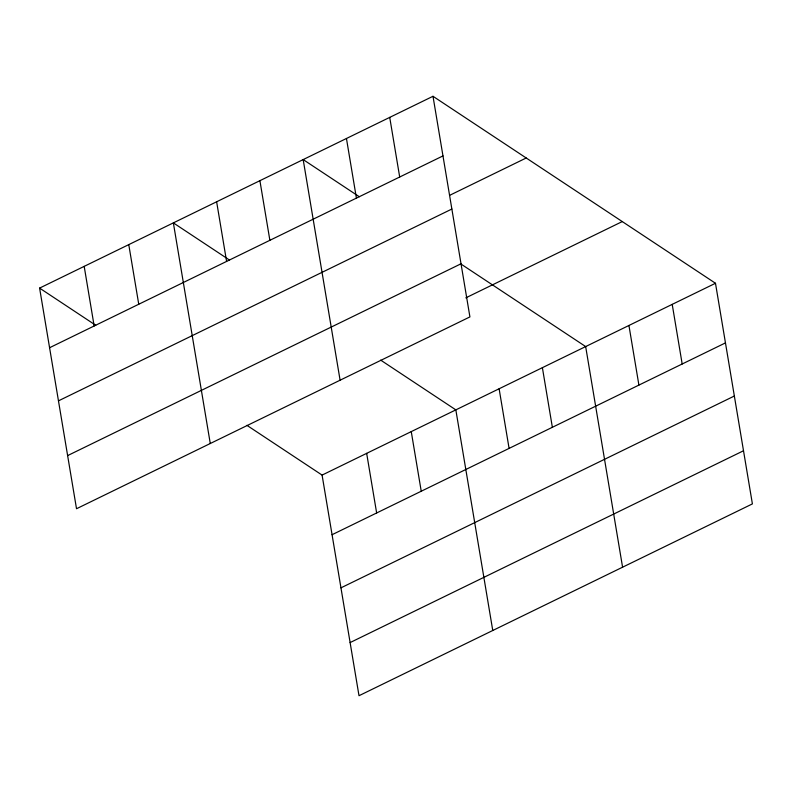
<?xml version="1.0" encoding="UTF-8"?>
<svg xmlns="http://www.w3.org/2000/svg" width="792" height="792" viewBox="0 0 792 792"><rect width="100%" height="100%" fill="white"/><g stroke="black" fill="none" stroke-linecap="round" stroke-linejoin="round"><path stroke-width="1.19" d="M432.996 96.287L469.913 316.909L76.517 508.731L39.6 288.1L432.996 96.287L715.483 283.269L752.4 503.9L359.004 695.713L322.087 475.091L246.906 425.324M49.579 347.728L442.976 155.905M449.658 195.327L526.215 157.994M58.469 400.851L451.866 209.038M67.627 455.598L461.023 263.786M465.815 297.851L622.264 221.572M322.087 475.091L715.483 283.269M332.066 534.709L725.462 342.896M340.956 587.842L734.352 396.02M350.113 642.579L743.51 450.767M359.311 196.743L303.178 159.588L340.095 380.209M460.429 263.677L585.664 346.569L622.581 567.191M229.482 260.043L173.359 222.889L210.276 443.51M380.665 360.113L455.836 409.87L492.763 630.491M39.6 288.1L95.733 325.264M672.21 304.375L682.179 363.993M628.937 325.472L638.906 385.09M542.391 367.676L552.361 427.294M499.118 388.773L509.088 448.391M389.723 117.384L399.693 177.012M411.256 431.61L421.235 491.228M346.45 138.491L356.42 198.109M366.666 453.351L376.645 512.968M259.905 180.685L269.874 240.303M216.632 201.792L226.601 261.41M128.769 244.629L138.749 304.247M84.19 266.369L94.159 325.987"/></g></svg>
